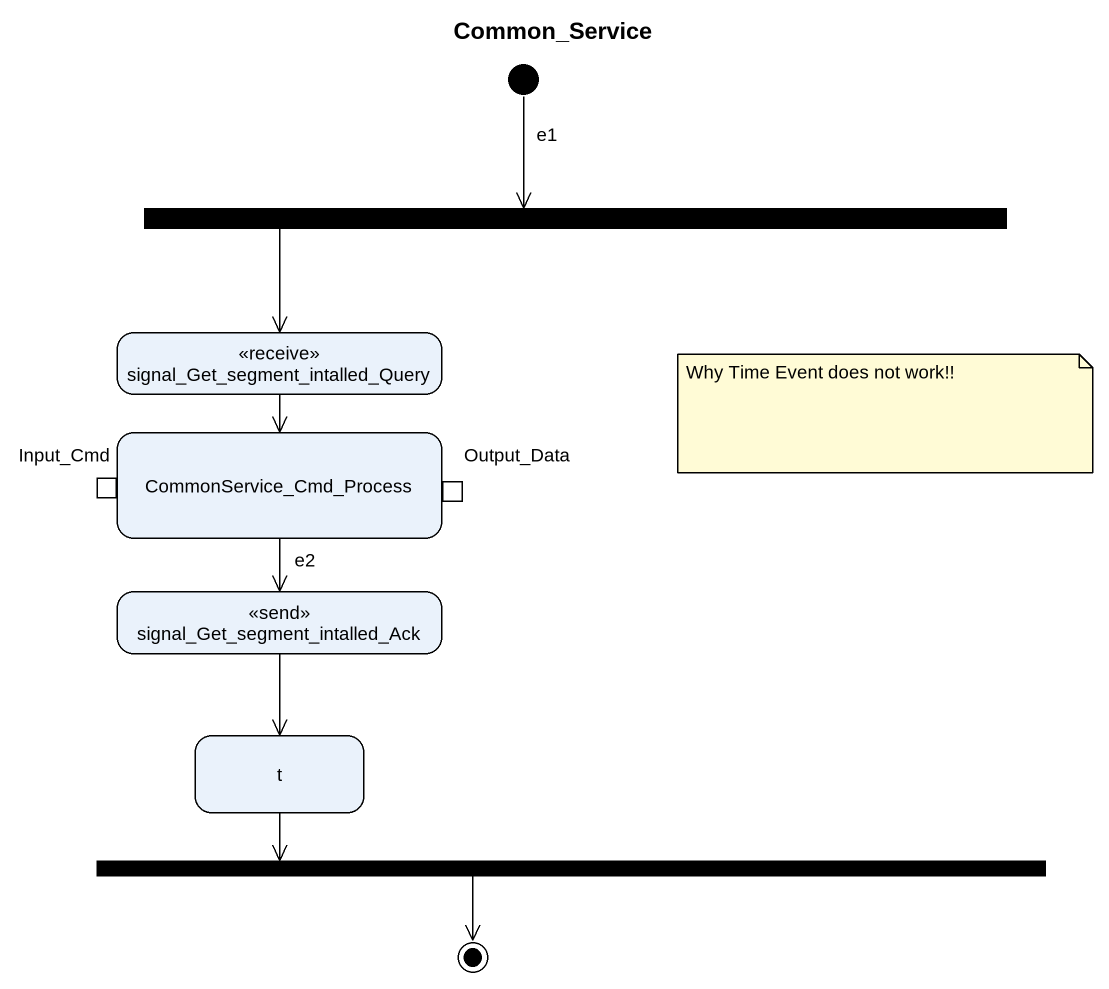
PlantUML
@startuml
title Common_Service
hide empty description
state fork1 <<fork>>
state "signal_Get_segment_intalled_Query" as signal_Get_segment_intalled <<receive>>
state CommonService_Cmd_Process {
  state Input_Cmd <<inputPin>>
  state Output_Data <<outputPin>>
}
state "signal_Get_segment_intalled_Ack" as signal_Get_segment_intalled_2 <<send>>
state t
state fork2 <<fork>>
[*] --> fork1 : e1
fork1 -left-> signal_Get_segment_intalled
signal_Get_segment_intalled --> CommonService_Cmd_Process
CommonService_Cmd_Process --> signal_Get_segment_intalled_2 : e2
signal_Get_segment_intalled_2 --> t
t -right-> fork2
fork2 --> [*]
note as N1
  Why Time Event does not work!!
end note
@enduml
